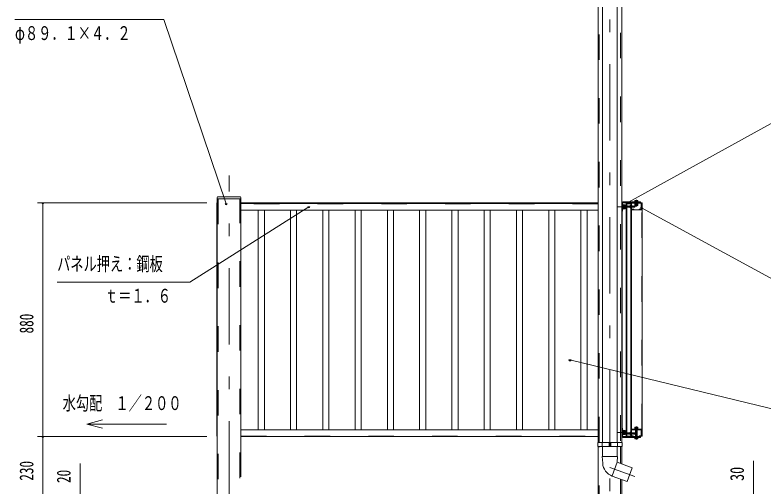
# Model space of a CAD drawing. Units: millimetres, scale not verified. Extents: x -27013 to 27023, y -10500 to 10500.
# Drawn here: x 16211 to 23252, y 1204 to 5638 of the extents above; entities that cross this region are included whole.
import ezdxf
from ezdxf.enums import TextEntityAlignment as Align

# ---------------------------------------------------------------- set-up
doc = ezdxf.new("R2010")
doc.units = ezdxf.units.MM
doc.header["$LTSCALE"] = 60
doc.linetypes.add('USER2', pattern=[10, 4, -6])
doc.linetypes.add('USER3', pattern=[24, 12, -5, 2, -5])
for name, color, linetype, lineweight in [('0-6_2-02BOLD', 7, 'Continuous', 18), ('0-7_2-12HIDDEN', 3, 'USER2', 18), ('0-8_2-22CENTER', 3, 'USER3', 18), ('0-9_2-42THIN', 4, 'Continuous', 18), ('0-A_2-52DIM', 3, 'Continuous', 18)]:
    doc.layers.add(name, color=color, linetype=linetype, lineweight=lineweight)
doc.styles.add('ＭＳ ゴシック', font='')
doc.styles.get('ＭＳ ゴシック').set_extended_font_data('MS Gothic')

msp = doc.modelspace()

# ---------------------------------------------------------------- linework, layer by layer
at = {"layer": '0-6_2-02BOLD'}
for p, q in [((21699.86, 1614.93), (21699.86, 6069.93)), ((21742.49, 6069.93), (21742.49, 1614.93)), ((21879.99, 6069.93), (21879.99, 1614.93)), ((21922.61, 1614.93), (21922.61, 6069.93)), ((18114.86, 469.93), (18114.86, 3919.93)), ((18114.86, 3907.43), (18337.61, 3907.43)), ((18122.36, 3927.43), (18330.11, 3927.43)), ((18337.61, 3919.93), (18337.61, 1290.01)), ((22052.89, 3881.93), (22052.89, 3890.67)), ((22067.33, 3890.67), (22067.33, 3881.93)), ((18337.61, 3869.93), (21699.86, 3869.93)), ((21699.86, 3861.93), (18337.61, 3861.93)), ((21934.61, 3853.68), (21930.61, 3853.68)), ((22113.11, 3869.93), (21933.11, 3869.93)), ((21939.61, 3851.93), (21934.61, 3851.93)), ((21934.61, 3837.43), (21939.61, 3832.43)), ((21934.61, 3832.43), (21939.61, 3827.43)), ((21951.62, 3841.81), (21939.61, 3841.81)), ((21939.61, 3823.05), (21951.62, 3823.05)), ((21953.36, 3816.68), (21953.36, 3848.18)), ((21963.11, 3869.93), (21963.11, 3845.35)), ((21963.11, 1710.35), (21963.11, 3822.51)), ((21966.11, 3848.57), (21966.11, 3869.93)), ((21966.11, 3819.29), (21966.11, 1713.57)), ((21972.11, 3838.93), (21970.11, 3830.04)), ((21971.86, 3828.93), (21974.11, 3838.93)), ((21978.11, 3840.18), (21977.11, 3840.18)), ((21981.11, 3838.93), (21978.61, 3838.93)), ((21982.61, 3840.18), (21981.61, 3840.18)), ((21985.61, 3838.93), (21983.11, 3838.93)), ((21983.86, 3827.68), (21986.11, 3840.18)), ((21988.36, 3827.68), (21990.61, 3840.18)), ((21991.61, 3840.18), (21989.36, 3827.68)), ((21989.86, 3828.93), (21992.36, 3828.93)), ((21992.86, 3827.68), (21995.11, 3840.18)), ((21996.61, 3838.93), (21999.11, 3838.93)), ((21997.36, 3827.68), (21999.61, 3840.18)), ((22001.11, 3838.93), (22001.77, 3838.93)), ((22001.86, 3827.68), (22002.15, 3827.68)), ((22008.86, 3848.68), (22007.99, 3848.68)), ((22008.86, 3858.93), (22008.86, 1673.93)), ((22010.11, 1673.93), (22010.11, 3861.93)), ((22014.11, 3861.93), (22014.11, 3815.43)), ((22014.11, 3839.55), (22014.36, 3840.18)), ((22016.11, 3828.93), (22014.11, 3828.93)), ((22015.36, 3840.18), (22015.86, 3838.93)), ((22018.86, 3840.18), (22016.61, 3827.68)), ((22102.11, 3865.93), (22018.11, 3865.93)), ((22018.11, 3828.93), (22020.36, 3838.93)), ((22024.36, 3840.18), (22023.36, 3840.18)), ((22027.36, 3838.93), (22024.86, 3838.93)), ((22025.11, 3828.93), (22025.61, 3827.68)), ((22026.61, 3827.68), (22027.11, 3828.93)), ((22031.11, 3827.68), (22030.11, 3827.68)), ((22041.51, 3833.93), (22047.86, 3833.93)), ((22044.48, 3861.93), (22044.48, 3865.93)), ((22052.61, 3842.93), (22052.61, 3845.68)), ((22052.89, 3846.94), (22052.89, 3858.18)), ((22056.36, 3858.18), (22060.11, 3861.93)), ((22063.86, 3861.93), (22060.11, 3858.18)), ((22067.33, 3858.18), (22067.33, 3846.94)), ((22075.36, 3861.93), (22075.36, 3858.18)), ((22106.11, 3863.43), (22106.11, 3815.43)), ((22110.11, 3804.93), (22110.11, 3869.93)), ((18337.61, 3799.43), (21699.86, 3799.43)), ((21927.56, 3790.43), (21927.56, 1749.43)), ((21699.86, 1733.43), (18337.61, 1733.43)), ((21930.61, 1749.43), (21922.61, 1749.43)), ((21930.61, 1749.43), (21930.61, 1672.43)), ((21939.61, 1712.43), (21934.61, 1707.43)), ((21939.61, 1707.43), (21934.61, 1702.43)), ((21939.61, 1716.81), (21951.62, 1716.81)), ((21939.61, 1698.05), (21951.62, 1698.05)), ((21966.24, 1713.68), (21967.11, 1713.68)), ((21972.11, 1703.93), (21970.11, 1703.93)), ((21970.36, 1692.68), (21970.11, 1693.31)), ((21971.36, 1692.68), (21971.86, 1693.93)), ((21973.61, 1705.18), (21972.61, 1705.18)), ((21976.61, 1703.93), (21974.36, 1693.93)), ((21974.86, 1692.68), (21977.11, 1705.18)), ((21978.11, 1705.18), (21975.86, 1692.68)), ((21976.36, 1693.93), (21978.61, 1703.93)), ((21978.86, 1693.93), (21979.36, 1692.68)), ((21980.36, 1692.68), (21980.86, 1693.93)), ((21982.61, 1705.18), (21981.61, 1705.18)), ((21985.61, 1703.93), (21983.11, 1703.93)), ((21983.86, 1692.68), (21983.36, 1693.93)), ((21985.36, 1693.93), (21987.61, 1703.93)), ((21987.11, 1705.18), (21986.11, 1705.18)), ((21987.86, 1693.93), (21990.11, 1703.93)), ((21990.61, 1705.18), (21988.36, 1692.68)), ((21989.36, 1692.68), (21991.61, 1705.18)), ((21992.11, 1703.93), (21989.86, 1693.93)), ((21992.36, 1693.93), (21994.61, 1703.93)), ((21995.11, 1705.18), (21992.86, 1692.68)), ((21993.86, 1692.68), (21996.11, 1705.18)), ((21997.36, 1692.68), (21996.86, 1693.93)), ((22001.11, 1703.93), (22001.77, 1703.93)), ((22001.36, 1693.93), (22001.56, 1694.81)), ((22001.86, 1692.68), (22001.97, 1693.26)), ((22044.48, 1738.93), (22013.11, 1738.93)), ((22014.11, 1681.93), (22014.11, 1728.43)), ((22014.36, 1705.18), (22014.11, 1704.56)), ((22014.11, 1703.79), (22014.36, 1705.18)), ((22015.86, 1703.93), (22015.36, 1705.18)), ((22017.61, 1692.68), (22016.61, 1692.68)), ((22102.11, 1736.43), (22018.11, 1736.43)), ((22018.11, 1732.43), (22102.11, 1732.43)), ((22020.61, 1693.93), (22018.11, 1693.93)), ((22018.86, 1705.18), (22018.36, 1703.93)), ((22020.36, 1703.93), (22019.86, 1705.18)), ((22022.11, 1692.68), (22021.11, 1692.68)), ((22024.86, 1703.93), (22022.61, 1693.93)), ((22023.36, 1705.18), (22022.86, 1703.93)), ((22027.86, 1705.18), (22025.61, 1692.68)), ((22026.61, 1692.68), (22027.11, 1693.93)), ((22052.61, 1669.93), (22052.61, 1732.43)), ((22052.61, 1722.28), (22067.61, 1722.28)), ((22052.89, 1744.18), (22052.89, 1755.42)), ((22056.36, 1744.18), (22060.11, 1740.43)), ((22063.86, 1740.43), (22060.11, 1744.18)), ((22067.33, 1755.42), (22067.33, 1744.18)), ((22067.61, 1732.43), (22067.61, 1669.93)), ((22075.74, 1740.43), (22075.74, 1736.43)), ((22113.11, 1738.93), (22075.74, 1738.93)), ((22106.11, 1681.93), (22106.11, 1728.43)), ((22110.11, 1738.93), (22110.11, 1673.93)), ((18109.99, 1673.93), (18114.86, 1673.93)), ((18337.61, 1669.93), (21699.86, 1669.93)), ((21934.61, 1686.18), (21930.61, 1686.18)), ((21966.11, 1684.29), (21966.11, 1673.93)), ((21997.11, 1670.93), (21970.11, 1670.93)), ((21997.11, 1670.93), (21997.11, 1673.93)), ((21997.61, 1673.93), (21997.61, 1669.93)), ((22026.11, 1677.93), (22018.11, 1677.93)), ((22052.89, 1649.19), (22052.89, 1657.93)), ((22067.33, 1657.93), (22067.33, 1649.19)), ((21699.86, 1574.93), (21699.86, 969.93)), ((21738.48, 1614.93), (21738.48, 1574.93)), ((21742.49, 1574.93), (21742.49, 1482.66)), ((21803.61, 1614.93), (21803.61, 1574.93)), ((21818.86, 1594.93), (21803.61, 1594.93)), ((21818.86, 1574.93), (21818.86, 1614.93)), ((21879.99, 1574.93), (21879.99, 1482.66)), ((21883.98, 1614.93), (21883.98, 1574.93)), ((21922.61, 1412.15), (21922.61, 1574.93)), ((21738.73, 1482.66), (21883.74, 1482.66)), ((21738.73, 1482.66), (21743.14, 1418.17)), ((21832.96, 1298.45), (21879.99, 1427.66)), ((21922.61, 969.93), (21922.61, 1265.83))]:
    msp.add_line(p, q, dxfattribs=at)
for points in [[(21933.11, 3877.93), (22097.61, 3877.93), (22097.61, 3869.93)], [(22044.48, 3877.93), (22044.48, 3881.93), (22075.74, 3881.93), (22075.74, 3877.93)], [(22074.54, 3881.93), (22074.54, 3890.67), (22072.36, 3891.93), (22047.86, 3891.93), (22045.67, 3890.67), (22045.67, 3881.93)], [(18109.99, 1673.93), (18109.99, 3869.93), (18114.86, 3869.93)], [(21930.61, 3867.43), (21930.61, 3790.43), (21922.61, 3790.43)], [(21934.61, 3853.68), (21934.61, 3811.18), (21930.61, 3811.18)], [(21934.61, 3812.93), (21939.61, 3812.93), (21939.61, 3851.93)], [(21953.36, 3848.18), (21951.62, 3851.19), (21939.61, 3851.19)], [(21939.61, 3813.66), (21951.62, 3813.66), (21953.36, 3816.68)], [(21967.11, 3819.18), (21966.24, 3819.18), (21966.24, 3848.68), (21967.11, 3848.68)], [(21967.11, 3858.93), (21967.11, 3799.43), (21970.11, 3799.43)], [(22009.61, 3858.93), (22009.61, 3861.93), (21970.11, 3861.93)], [(22026.11, 1673.93), (21970.11, 1673.93), (21970.11, 3858.93), (22010.11, 3858.93)], [(21972.61, 3840.18), (21972.11, 3838.93), (21970.11, 3838.93)], [(21970.11, 3828.3), (21970.36, 3827.68), (21971.36, 3827.68)], [(21970.36, 3827.68), (21972.61, 3840.18), (21973.61, 3840.18), (21971.36, 3827.68), (21971.86, 3828.93), (21974.36, 3828.93), (21976.61, 3838.93), (21977.11, 3840.18), (21974.86, 3827.68), (21974.36, 3828.93)], [(21976.61, 3838.93), (21974.11, 3838.93), (21973.61, 3840.18)], [(21974.86, 3827.68), (21975.86, 3827.68), (21978.11, 3840.18), (21978.61, 3838.93), (21976.36, 3828.93), (21975.86, 3827.68)], [(21976.36, 3828.93), (21978.86, 3828.93), (21981.11, 3838.93), (21981.61, 3840.18), (21979.36, 3827.68), (21978.86, 3828.93)], [(21979.36, 3827.68), (21980.36, 3827.68), (21982.61, 3840.18), (21983.11, 3838.93), (21980.86, 3828.93), (21980.36, 3827.68)], [(21980.86, 3828.93), (21983.36, 3828.93), (21983.86, 3827.68), (21984.86, 3827.68), (21985.36, 3828.93), (21987.86, 3828.93), (21990.11, 3838.93), (21987.61, 3838.93), (21985.36, 3828.93)], [(21987.11, 3840.18), (21986.11, 3840.18), (21985.61, 3838.93), (21983.36, 3828.93)], [(21984.86, 3827.68), (21987.11, 3840.18), (21987.61, 3838.93)], [(21990.11, 3838.93), (21990.61, 3840.18), (21991.61, 3840.18), (21992.11, 3838.93), (21989.86, 3828.93), (21989.36, 3827.68), (21988.36, 3827.68), (21987.86, 3828.93)], [(21992.36, 3828.93), (21994.61, 3838.93), (21992.11, 3838.93)], [(21993.86, 3827.68), (21992.86, 3827.68), (21992.36, 3828.93)], [(21996.11, 3840.18), (21993.86, 3827.68), (21994.36, 3828.93)], [(21994.61, 3838.93), (21995.11, 3840.18), (21996.11, 3840.18), (21996.61, 3838.93), (21994.36, 3828.93), (21996.86, 3828.93), (21999.11, 3838.93), (21999.61, 3840.18), (22000.61, 3840.18), (21998.36, 3827.68), (21997.36, 3827.68), (21996.86, 3828.93)], [(22000.61, 3840.18), (22001.11, 3838.93), (21998.86, 3828.93), (21998.36, 3827.68)], [(21998.86, 3828.93), (22001.36, 3828.93), (22001.56, 3829.81)], [(22001.36, 3828.93), (22001.86, 3827.68), (22001.96, 3828.26)], [(22007.99, 3848.68), (22007.99, 3819.18), (22008.86, 3819.18)], [(22013.11, 1738.93), (22013.11, 3804.93), (22113.11, 3804.93)], [(22014.11, 3833.23), (22015.36, 3840.18), (22014.36, 3840.18), (22014.11, 3838.79)], [(22017.61, 3827.68), (22016.61, 3827.68), (22016.11, 3828.93), (22018.36, 3838.93), (22015.86, 3838.93), (22014.11, 3831.15)], [(22018.36, 3838.93), (22018.86, 3840.18), (22019.86, 3840.18), (22017.61, 3827.68), (22018.11, 3828.93), (22020.61, 3828.93), (22021.11, 3827.68), (22023.36, 3840.18), (22022.86, 3838.93), (22020.61, 3828.93)], [(22018.11, 3811.43), (22035.11, 3811.43), (22035.11, 3807.43), (22018.11, 3807.43)], [(22022.86, 3838.93), (22020.36, 3838.93), (22019.86, 3840.18)], [(22021.11, 3827.68), (22022.11, 3827.68), (22024.36, 3840.18), (22024.86, 3838.93), (22022.61, 3828.93), (22022.11, 3827.68)], [(22022.61, 3828.93), (22025.11, 3828.93), (22027.36, 3838.93), (22027.86, 3840.18), (22028.86, 3840.18), (22029.36, 3838.93), (22031.61, 3838.93), (22035.36, 3839.43), (22044.68, 3839.43), (22047.86, 3833.93), (22044.68, 3828.43), (22035.36, 3828.43), (22031.61, 3828.93), (22031.11, 3827.68), (22031.23, 3833.93), (22030.11, 3827.68), (22029.61, 3828.93), (22027.11, 3828.93), (22029.36, 3838.93)], [(22028.86, 3840.18), (22026.61, 3827.68), (22025.61, 3827.68), (22027.86, 3840.18)], [(22029.61, 3828.93), (22031.23, 3833.93), (22031.61, 3828.93)], [(22044.48, 3861.93), (22075.74, 3861.93), (22075.74, 3865.93)], [(22075.36, 3858.18), (22044.86, 3858.18), (22044.86, 3861.93)], [(22045.67, 3858.18), (22045.67, 3846.94), (22047.86, 3845.68)], [(22047.86, 3845.68), (22072.36, 3845.68), (22074.54, 3846.94), (22074.54, 3858.18)], [(22067.61, 3845.68), (22067.61, 3842.93), (22065.11, 3840.43), (22055.11, 3840.43), (22052.61, 3842.93), (22067.61, 3842.93)], [(22113.11, 3869.93), (22113.11, 1673.93), (22085.11, 1673.93), (22085.11, 1677.93), (22102.11, 1677.93)], [(22102.11, 3811.43), (22085.11, 3811.43), (22085.11, 3807.43), (22102.11, 3807.43)], [(21934.61, 1686.18), (21934.61, 1728.68), (21930.61, 1728.68)], [(21934.61, 1726.93), (21939.61, 1726.93), (21939.61, 1687.93), (21934.61, 1687.93)], [(21939.61, 1688.67), (21951.62, 1688.67), (21953.36, 1691.68), (21953.36, 1723.18), (21951.62, 1726.2), (21939.61, 1726.2)], [(21966.24, 1713.68), (21966.24, 1684.18), (21967.11, 1684.18)], [(21967.11, 1673.93), (21967.11, 1733.43), (21970.11, 1733.43)], [(21970.11, 1695.04), (21972.11, 1703.93), (21972.61, 1705.18), (21970.36, 1692.68), (21971.36, 1692.68), (21973.61, 1705.18), (21974.11, 1703.93), (21976.61, 1703.93), (21977.11, 1705.18), (21978.11, 1705.18), (21978.61, 1703.93), (21981.11, 1703.93), (21981.61, 1705.18), (21979.36, 1692.68), (21980.36, 1692.68), (21982.61, 1705.18), (21983.11, 1703.93), (21980.86, 1693.93), (21983.36, 1693.93)], [(21981.11, 1703.93), (21978.86, 1693.93), (21976.36, 1693.93), (21975.86, 1692.68), (21974.86, 1692.68), (21974.36, 1693.93), (21971.86, 1693.93), (21974.11, 1703.93)], [(21983.36, 1693.93), (21985.61, 1703.93), (21986.11, 1705.18), (21983.86, 1692.68), (21984.86, 1692.68), (21985.36, 1693.93), (21987.86, 1693.93), (21988.36, 1692.68), (21989.36, 1692.68), (21989.86, 1693.93), (21992.36, 1693.93), (21992.86, 1692.68), (21993.86, 1692.68), (21994.36, 1693.93), (21996.86, 1693.93), (21999.11, 1703.93), (21999.61, 1705.18), (22000.61, 1705.18), (22001.11, 1703.93), (21998.86, 1693.93), (22001.36, 1693.93), (22001.86, 1692.68), (22002.15, 1692.68)], [(21996.61, 1703.93), (21996.11, 1705.18), (21995.11, 1705.18), (21994.61, 1703.93), (21992.11, 1703.93), (21991.61, 1705.18), (21990.61, 1705.18), (21990.11, 1703.93), (21987.61, 1703.93), (21987.11, 1705.18), (21984.86, 1692.68)], [(21994.36, 1693.93), (21996.61, 1703.93), (21999.11, 1703.93)], [(21999.61, 1705.18), (21997.36, 1692.68), (21998.36, 1692.68)], [(21998.86, 1693.93), (21998.36, 1692.68), (22000.61, 1705.18)], [(22008.86, 1713.68), (22007.99, 1713.68), (22007.99, 1684.18), (22008.86, 1684.18)], [(22014.36, 1705.18), (22015.36, 1705.18), (22014.11, 1698.23)], [(22014.11, 1696.15), (22015.86, 1703.93), (22018.36, 1703.93), (22016.11, 1693.93), (22014.11, 1693.93)], [(22016.11, 1693.93), (22016.61, 1692.68), (22018.86, 1705.18), (22019.86, 1705.18), (22017.61, 1692.68), (22018.11, 1693.93), (22020.36, 1703.93), (22022.86, 1703.93), (22020.61, 1693.93), (22021.11, 1692.68), (22023.36, 1705.18), (22024.36, 1705.18), (22024.86, 1703.93), (22027.36, 1703.93), (22025.11, 1693.93), (22025.61, 1692.68), (22026.61, 1692.68), (22028.86, 1705.18), (22029.36, 1703.93), (22031.61, 1703.93), (22035.36, 1704.43), (22044.68, 1704.43), (22047.86, 1698.93), (22041.51, 1698.93)], [(22025.11, 1693.93), (22022.61, 1693.93), (22022.11, 1692.68), (22024.36, 1705.18)], [(22029.61, 1693.93), (22027.11, 1693.93), (22029.36, 1703.93)], [(22028.86, 1705.18), (22027.86, 1705.18), (22027.36, 1703.93)], [(22047.86, 1698.93), (22044.68, 1693.43), (22035.36, 1693.43), (22031.61, 1693.93), (22031.11, 1692.68), (22030.11, 1692.68), (22029.61, 1693.93), (22031.24, 1698.93), (22031.61, 1693.93)], [(22031.11, 1692.68), (22031.24, 1698.93), (22030.11, 1692.68)], [(22075.74, 1740.43), (22044.48, 1740.43), (22044.48, 1736.43)], [(22044.86, 1740.43), (22044.86, 1744.18), (22075.36, 1744.18), (22075.36, 1740.43)], [(22074.55, 1744.18), (22074.55, 1755.42), (22072.36, 1756.68), (22047.86, 1756.68), (22045.68, 1755.42), (22045.68, 1744.18)], [(22053.86, 1756.68), (22055.11, 1757.93), (22065.11, 1757.93), (22066.36, 1756.68)], [(21933.11, 1669.93), (22097.61, 1669.93), (22097.61, 1661.93), (21933.11, 1661.93)], [(21967.11, 1673.93), (21963.11, 1673.93), (21963.11, 1687.52)], [(22075.74, 1661.93), (22075.74, 1657.93), (22044.48, 1657.93), (22044.48, 1661.93)], [(22045.68, 1657.93), (22045.68, 1649.19), (22047.86, 1647.93), (22072.36, 1647.93), (22074.55, 1649.19), (22074.55, 1657.93)], [(21883.74, 1482.66), (21879.99, 1427.66), (22020.94, 1376.36), (21973.92, 1247.15), (21833.66, 1298.2)]]:
    msp.add_lwpolyline(points, dxfattribs=at)
msp.add_lwpolyline([(21926.61, 1574.93), (21926.61, 1614.93), (21695.86, 1614.93), (21695.86, 1574.93)], close=True, dxfattribs=at)
for centre, radius, start, end in [((18122.36, 3919.93), 7.5, 90, 180), ((18330.11, 3919.93), 7.5, 0, 90), ((21933.11, 3867.43), 10.5, 90, 180), ((22049.28, 3886.14), 5.79, 51.46857, 90), ((22060.11, 3870.65), 21.27, 70.17088, 109.83133), ((22070.93, 3886.14), 5.79, 90, 128.54623), ((21933.11, 3867.43), 2.5, 90, 180), ((21946.17, 3846.5), 7.19, 319.27318, 360), ((21927.21, 3832.43), 26.15, 338.97459, 21.0237), ((21946.17, 3818.36), 7.19, 0, 40.72682), ((21968.98, 3833.93), 9.62, 137.75343, 222.24657), ((21978.61, 3833.93), 19.25, 129.98311, 230.01689), ((21970.11, 3858.93), 3, 90, 180), ((22010.73, 3833.93), 9.62, 137.75343, 222.24657), ((22020.36, 3833.93), 19.25, 129.98311, 230.01689), ((22018.11, 3861.93), 8, 90, 180), ((22018.11, 3815.43), 8, 180, 270), ((22018.11, 3861.93), 4, 90, 180), ((22018.11, 3815.43), 4, 180, 270), ((22043.05, 3826.02), 8.06, 101.01431, 162.60643), ((22047.86, 3833.93), 6.35, 120.0002, 180), ((22049.28, 3851.47), 5.79, 270, 308.53143), ((22060.11, 3866.95), 21.27, 250.16867, 289.82912), ((22070.93, 3851.47), 5.79, 231.45377, 270), ((22102.11, 3861.93), 8, 0, 90), ((22102.11, 3861.93), 4, 0, 90), ((22102.11, 3815.43), 4, 270, 0), ((22102.11, 3815.43), 8, 270, 0), ((21946.17, 1721.5), 7.19, 319.27318, 360), ((21927.21, 1707.43), 26.15, 338.9763, 21.02541), ((21946.17, 1693.36), 7.19, 0, 40.72961), ((21978.61, 1698.93), 19.25, 129.98311, 230.01689), ((21968.99, 1698.93), 9.62, 137.75343, 222.24657), ((22020.36, 1698.93), 19.25, 129.98311, 230.01689), ((22010.74, 1698.93), 9.62, 137.75343, 222.24657), ((22018.11, 1728.43), 8, 90, 180), ((22018.11, 1728.43), 4, 90, 180), ((22043.05, 1691.02), 8.06, 101.01431, 162.60643), ((22047.86, 1698.93), 6.35, 120.0002, 180), ((22049.29, 1750.89), 5.79, 51.46857, 90), ((22060.11, 1735.41), 21.27, 70.17088, 109.83133), ((22070.94, 1750.89), 5.79, 90, 128.54623), ((22102.11, 1728.43), 8, 0, 90), ((22102.11, 1728.43), 4, 0, 90), ((21933.11, 1672.43), 10.5, 180, 270), ((21933.11, 1672.43), 2.5, 180, 270), ((21970.11, 1673.93), 3, 180, 270), ((22018.11, 1681.93), 8, 180, 270), ((22018.11, 1681.93), 4, 180, 270), ((22026.11, 1673.93), 4, 270, 90), ((22049.29, 1653.73), 5.79, 270, 308.53143), ((22060.11, 1669.21), 21.27, 250.16867, 289.82912), ((22070.94, 1653.72), 5.79, 231.45377, 270), ((22102.11, 1681.93), 4, 270, 0), ((22102.11, 1681.93), 8, 270, 0), ((21880.32, 1427.54), 137.5, 183.90576, 250.16731)]:
    msp.add_arc(centre, radius, start, end, dxfattribs=at)
at = {"layer": '0-7_2-12HIDDEN'}
for p, q in [((21710.36, 1614.93), (21710.36, 6069.93)), ((21912.11, 6069.93), (21912.11, 1614.93)), ((18125.36, 3907.43), (18125.36, 469.93)), ((18327.11, 1278.88), (18327.11, 3907.43)), ((18112.99, 3869.93), (18112.99, 1673.93)), ((18337.61, 3865.93), (21699.86, 3865.93)), ((21699.86, 3858.93), (18337.61, 3858.93)), ((21971.36, 3858.93), (21971.36, 1673.93)), ((22110.11, 1738.93), (22110.11, 3804.93)), ((21924.56, 1749.43), (21924.56, 3790.43)), ((18337.61, 1673.93), (21699.86, 1673.93)), ((21710.36, 969.93), (21710.36, 1574.93)), ((21912.11, 1574.93), (21912.11, 1415.97)), ((21912.11, 1269.65), (21912.11, 969.93))]:
    msp.add_line(p, q, dxfattribs=at)
at = {"layer": '0-8_2-22CENTER'}
for p, q in [((21811.24, -1305.07), (21811.24, 6672.44)), ((18226.31, 1094.93), (18226.31, 4125.61)), ((22060.11, 3833.74), (22060.11, 3899.21)), ((21883.6, 3832.43), (21963.37, 3832.43)), ((21958.07, 3833.93), (22053.2, 3833.93)), ((22060.11, 1640.67), (22060.11, 1764.04)), ((21883.37, 1707.43), (21957.99, 1707.43)), ((21957.51, 1698.93), (22053.64, 1698.93)), ((21811.24, 1379.52), (22044.41, 1294.65))]:
    msp.add_line(p, q, dxfattribs=at)
at = {"layer": '0-9_2-42THIN'}
for p, q in [((18501.24, 1733.43), (18501.24, 3799.43)), ((18558.74, 3799.43), (18558.74, 1733.43)), ((18804.99, 1733.43), (18804.99, 3799.43)), ((18862.49, 3799.43), (18862.49, 1733.43)), ((19108.74, 1733.43), (19108.74, 3799.43)), ((19166.24, 3799.43), (19166.24, 1733.43)), ((19412.49, 1733.43), (19412.49, 3799.43)), ((19469.99, 3799.43), (19469.99, 1733.43)), ((19716.24, 1733.43), (19716.24, 3799.43)), ((19773.74, 3799.43), (19773.74, 1733.43)), ((20019.99, 1733.43), (20019.99, 3799.43)), ((20077.49, 3799.43), (20077.49, 1733.43)), ((20323.74, 1733.43), (20323.74, 3799.43)), ((20381.24, 3799.43), (20381.24, 1733.43)), ((20627.49, 3799.43), (20627.49, 1733.43)), ((20684.99, 1733.43), (20684.99, 3799.43)), ((20931.24, 3799.43), (20931.24, 1733.43)), ((20988.74, 1733.43), (20988.74, 3799.43)), ((21234.99, 3799.43), (21234.99, 1733.43)), ((21292.49, 1733.43), (21292.49, 3799.43)), ((21538.74, 1733.43), (21538.74, 3799.43)), ((21596.24, 3799.43), (21596.24, 1733.43))]:
    msp.add_line(p, q, dxfattribs=at)
for points in [[(22054.61, 1732.43), (22054.61, 1722.28), (22052.61, 1718.81)], [(22067.61, 1718.81), (22065.61, 1722.28), (22065.61, 1732.43)]]:
    msp.add_lwpolyline(points, dxfattribs=at)
at = {"layer": '0-A_2-52DIM'}
for p, q in [((21985.53, 3875.22), (23911.24, 4939.93)), ((21995.53, 3875.22), (21975.53, 3875.22)), ((16423.74, 3869.93), (18017.04, 3869.93)), ((16483.74, 3869.93), (16463.74, 3869.93)), ((16473.74, -75.07), (16473.74, 3869.93)), ((18208.62, 3860.57), (18188.62, 3860.57)), ((18986.51, 3832.55), (18966.51, 3832.55)), ((22054.61, 3840.93), (22054.61, 3845.68)), ((22065.61, 3845.68), (22065.61, 3840.93)), ((22118.51, 3823.93), (22098.51, 3823.93)), ((21444.96, 2390.96), (21424.96, 2390.96)), ((23911.24, 1789.93), (21434.96, 2390.96)), ((16888.74, 1787.15), (17033.63, 1748.33)), ((18017.04, 1669.93), (16423.74, 1669.93)), ((16483.74, 1669.93), (16463.74, 1669.93)), ((16823.74, 1414.93), (16823.74, 1031.06)), ((23161.24, 1032.16), (23161.24, 1439.93))]:
    msp.add_line(p, q, dxfattribs=at)
for points in [[(18198.62, 3860.57), (17611.24, 5594.93), (16211.24, 5594.93)], [(16608.2, 3123.03), (17858.2, 3123.03), (18976.51, 3832.55)], [(22108.51, 3823.93), (23911.24, 2839.93), (24686.24, 2839.93)], [(17033.63, 1825.98), (16888.74, 1787.15), (17638.74, 1787.15)]]:
    msp.add_lwpolyline(points, dxfattribs=at)
for centre in [(21985.53, 3875.22), (16473.74, 3869.93), (18198.62, 3860.57), (18976.51, 3832.55), (22108.51, 3823.93), (21434.96, 2390.96), (16473.74, 1669.93)]:
    msp.add_arc(centre, 10, 180, 0, dxfattribs=at)

# ---------------------------------------------------------------- texts
at = {"layer": '0-A_2-52DIM', "color": 7, "style": 'ＭＳ ゴシック', "width": 0.7}
for s, p in [('φ８９．１×４．２', (16211.24, 5362.69)), ('パネル押え：鋼板', (16608.2, 3190.8)), ('ｔ＝１．６', (17058.2, 2890.8)), ('水勾配\u3000１／２００', (16660.28, 1879.92))]:
    msp.add_text(s, height=130.2, dxfattribs=at).set_placement(p, align=Align.BOTTOM_LEFT)
at = {"layer": '0-A_2-52DIM', "color": 7, "style": 'ＭＳ ゴシック'}
for s, width, p in [('880', 0.7, (16423.74, 2640.21)), ('230', 0.7, (16423.74, 1254.04)), ('20', 0.7, (16773.74, 1232.61)), ('30', 0.75, (23111.24, 1251.62))]:
    msp.add_text(s, height=130.2, rotation=90, dxfattribs=dict(at, width=width)).set_placement(p, align=Align.BOTTOM_LEFT)

doc.saveas('drawing.dxf')
